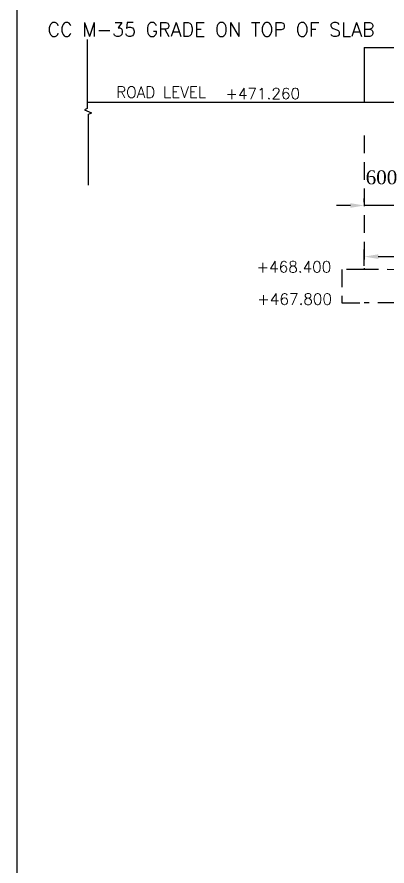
# Model space of a CAD drawing. Header units: millimetres. Extents: x 173 to 1182, y 876 to 1915.
# Drawn here: x 173.3 to 239.6, y 1232.5 to 1384.8 of the extents above; entities that cross this region are included whole.
import ezdxf

# ---------------------------------------------------------------- set-up
doc = ezdxf.new("R2010")
doc.units = ezdxf.units.MM
doc.linetypes.add('HIDDEN', pattern=[9.525, 6.35, -3.175])
doc.styles.add('ROMANS', font='romans')
doc.styles.add('TIMES NEW ROMAN', font='times.ttf')
doc.dimstyles.new('ISO-25', dxfattribs={"dimtxt": 2.5, "dimasz": 2.5, "dimexe": 1.25, "dimexo": 0.625, "dimtad": 0, "dimtih": 1, "dimtoh": 1, "dimlfac": 100, "dimtxsty": 'TIMES NEW ROMAN', "dimcen": 2.5, "dimadec": 0, "dimazin": 0, "dimtfac": 1, "dimtmove": 0, "dimatfit": 3, "dimfxl": 1, "dimarcsym": 0})

# ---------------------------------------------------------------- blocks, each defined once
blk = doc.blocks.new('*D109')
at = {"color": 0, "lineweight": -2, "transparency": 16777216}
for p, q in [((235.5, 1351.62), (235.5, 1352.25)), ((241.5, 1351.62), (241.5, 1352.25)), ((233, 1351), (230.5, 1351)), ((241.5, 1351), (235.5, 1351)), ((244, 1351), (246.5, 1351))]:
    blk.add_line(p, q, dxfattribs=at)
at = {"color": 0, "transparency": 16777216}
for points in [[(233, 1351.41), (233, 1350.58), (235.5, 1351)], [(244, 1351.41), (244, 1350.58), (241.5, 1351)]]:
    blk.add_solid(points, dxfattribs=at)
at = {"layer": 'Defpoints', "color": 0, "transparency": 16777216}
for p in [(235.5, 1351), (235.5, 1351), (241.5, 1351)]:
    blk.add_point(p, dxfattribs=at)
at = {"color": 0, "transparency": 16777216, "insert": (238.58, 1356.03), "char_height": 2.5, "attachment_point": 5, "style": 'TIMES NEW ROMAN'}
blk.add_mtext('600', dxfattribs=at)
blk = doc.blocks.new('*D138')
at = {"color": 0, "lineweight": -2, "transparency": 16777216}
for p, q in [((235.5, 1340.15), (235.5, 1343.08)), ((309.46, 1339.6), (309.46, 1343.08)), ((238, 1341.83), (268.3, 1341.83)), ((306.96, 1341.83), (276.66, 1341.83))]:
    blk.add_line(p, q, dxfattribs=at)
at = {"color": 0, "transparency": 16777216}
for points in [[(238, 1342.25), (238, 1341.41), (235.5, 1341.83)], [(306.96, 1342.25), (306.96, 1341.41), (309.46, 1341.83)]]:
    blk.add_solid(points, dxfattribs=at)
at = {"layer": 'Defpoints', "color": 0, "transparency": 16777216}
for p in [(235.5, 1341.83), (235.5, 1339.53), (309.46, 1338.97)]:
    blk.add_point(p, dxfattribs=at)
at = {"color": 0, "transparency": 16777216, "insert": (272.48, 1341.83), "char_height": 2.5, "attachment_point": 5, "style": 'TIMES NEW ROMAN'}
blk.add_mtext('7400', dxfattribs=at)

msp = doc.modelspace()

# ---------------------------------------------------------------- linework, layer by layer
for p, q in [((173.25993, 1471.28119), (173.25993, 876.28119)), ((185.86016, 1380.7359), (185.86016, 1368.41851)), ((235.50203, 1379.35848), (315.60904, 1379.35848)), ((235.50203, 1379.35848), (235.50203, 1369.54884)), ((185.86016, 1369.54884), (321.00385, 1369.54884)), ((185.86016, 1368.41851), (185.37597, 1368.12565)), ((185.37597, 1368.12565), (186.61837, 1367.63791)), ((186.61837, 1367.55223), (186.03285, 1367.30587)), ((186.03285, 1367.39154), (186.03285, 1354.6488))]:
    msp.add_line(p, q)
at = {"linetype": 'HIDDEN', "ltscale": 0.5}
for p, q in [((235.50203, 1363.54884), (235.50203, 1339.52811)), ((235.50203, 1339.52811), (231.50203, 1339.52811)), ((231.50203, 1339.52811), (231.50203, 1333.52811)), ((309.4598, 1338.97423), (235.50203, 1339.52811)), ((231.50203, 1333.52811), (235.50203, 1333.52811)), ((307.80408, 1333.52811), (235.50203, 1333.52811))]:
    msp.add_line(p, q, dxfattribs=at)

# ---------------------------------------------------------------- texts
at = {"style": 'ROMANS'}
for s, height, p in [('CC M-35 GRADE ON TOP OF SLAB', 2.5, (178.73388, 1381.29456)), (' ROAD LEVEL', 2, (189.66251, 1370.31715)), ('+471.260', 2, (210.62083, 1370.06181)), ('+468.400', 2, (216.21441, 1338.98268)), ('+467.800', 2, (216.34008, 1333.20968))]:
    msp.add_text(s, height=height, dxfattribs=at).set_placement(p)

# ---------------------------------------------------------------- dimensions: what is measured, and where the dimension line sits
dim = msp.add_linear_dim(base=(235.50203, 1350.99658), p1=(241.50203, 1350.99658), p2=(235.50203, 1350.99658), dimstyle='ISO-25', override={"dimtmove": 2})
dim.commit()
dim.dimension.update_dxf_attribs({"geometry": '*D109', "text_midpoint": (238.57615, 1356.03402), "dimtype": 160})
dim = msp.add_linear_dim(base=(235.50203, 1341.83106), p1=(309.4598, 1338.97423), p2=(235.50203, 1339.52811), text='7400', dimstyle='ISO-25')
dim.commit()
dim.dimension.update_dxf_attribs({"geometry": '*D138', "text_midpoint": (272.48092, 1341.83106)})

doc.saveas('drawing.dxf')
